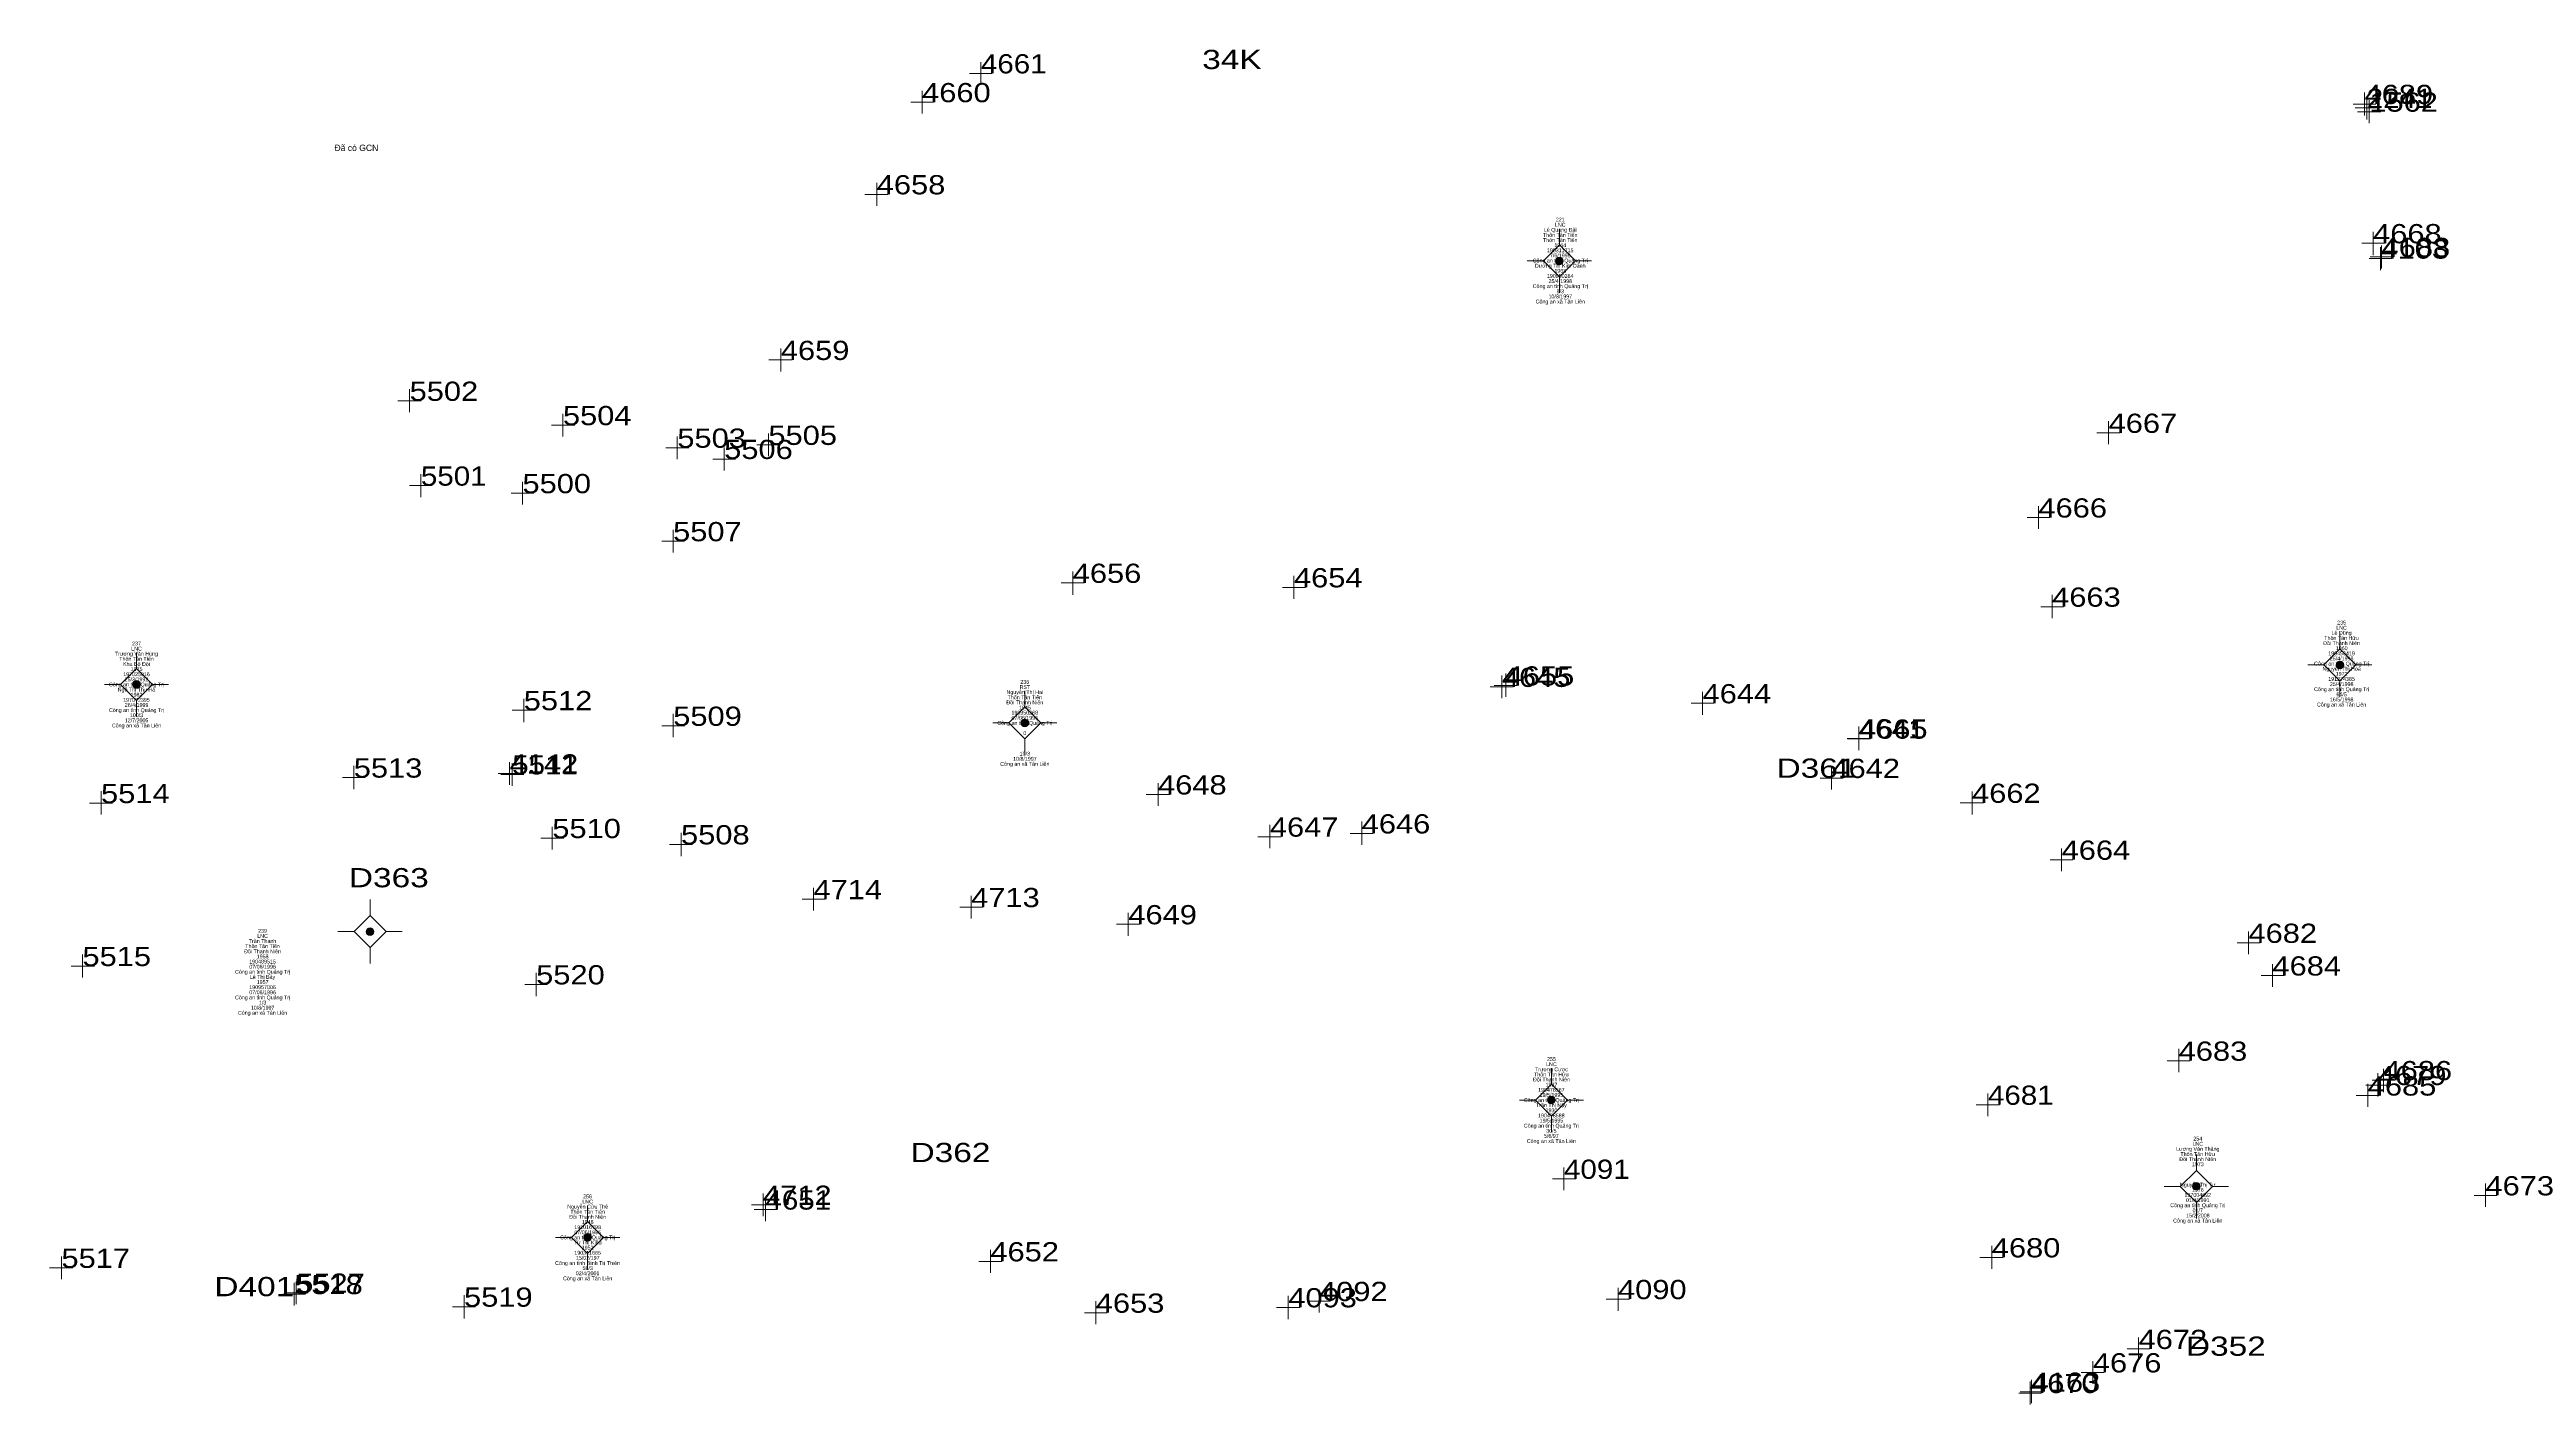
# Model space of a CAD drawing. Header units: metres. Extents: x 548949 to 550221, y 1836732 to 1838051.
# Drawn here: x 549098.8 to 549292.2, y 1837511.9 to 1837617.7 of the extents above; entities that cross this region are included whole.
import ezdxf
from ezdxf.enums import TextEntityAlignment as Align

# ---------------------------------------------------------------- set-up
doc = ezdxf.new("R2010")
doc.units = ezdxf.units.M
doc.header["$LTSCALE"] = 0.12
doc.layers.add('11', color=7, linetype='Continuous', lineweight=13)
doc.layers.add('4', color=7, linetype='Continuous', lineweight=13)
for name, color, linetype in [('15', 7, 'Continuous'), ('16', 7, 'Continuous'), ('5', 7, 'Continuous')]:
    doc.layers.add(name, color=color, linetype=linetype)

msp = doc.modelspace()

# ---------------------------------------------------------------- hatches: boundary and pattern name
at = {"layer": '11'}
for points in [[(549216.9895, 1837601.18, 1), (549216.3895, 1837601.18, 1)], [(549277.9295, 1837569.65, 1), (549277.3295, 1837569.65, 1)], [(549105.9095, 1837568.12, 1), (549105.3095, 1837568.12, 1)], [(549175.2595, 1837565.12, 1), (549174.6595, 1837565.12, 1)], [(549124.1395, 1837548.83, 1), (549123.5395, 1837548.83, 1)], [(549216.3695, 1837535.68, 1), (549215.7695, 1837535.68, 1)], [(549266.7195, 1837528.94, 1), (549266.1195, 1837528.94, 1)], [(549141.1295, 1837524.96, 1), (549140.5295, 1837524.96, 1)]]:
    msp.add_hatch(color=256, dxfattribs=at).paths.add_polyline_path(points)

# ---------------------------------------------------------------- linework, layer by layer
for p, q in [((549216.69, 1837603.68), (549216.69, 1837602.43)), ((549215.44, 1837601.18), (549214.19, 1837601.18)), ((549216.69, 1837599.93), (549216.69, 1837598.68)), ((549219.19, 1837601.18), (549217.94, 1837601.18)), ((549105.61, 1837570.62), (549105.61, 1837569.37)), ((549277.63, 1837572.15), (549277.63, 1837570.9)), ((549276.38, 1837569.65), (549275.13, 1837569.65)), ((549280.13, 1837569.65), (549278.88, 1837569.65)), ((549104.36, 1837568.12), (549103.11, 1837568.12)), ((549105.61, 1837566.87), (549105.61, 1837565.62)), ((549108.11, 1837568.12), (549106.86, 1837568.12)), ((549174.96, 1837567.62), (549174.96, 1837566.37)), ((549277.63, 1837568.4), (549277.63, 1837567.15)), ((549173.71, 1837565.12), (549172.46, 1837565.12)), ((549177.46, 1837565.12), (549176.21, 1837565.12)), ((549174.96, 1837563.87), (549174.96, 1837562.62)), ((549123.84, 1837551.33), (549123.84, 1837550.08)), ((549122.59, 1837548.83), (549121.34, 1837548.83)), ((549123.84, 1837547.58), (549123.84, 1837546.33)), ((549126.34, 1837548.83), (549125.09, 1837548.83)), ((549216.07, 1837538.18), (549216.07, 1837536.93)), ((549214.82, 1837535.68), (549213.57, 1837535.68)), ((549218.57, 1837535.68), (549217.32, 1837535.68)), ((549216.07, 1837534.43), (549216.07, 1837533.18)), ((549266.42, 1837531.44), (549266.42, 1837530.19)), ((549265.17, 1837528.94), (549263.92, 1837528.94)), ((549268.92, 1837528.94), (549267.67, 1837528.94)), ((549140.83, 1837527.46), (549140.83, 1837526.21)), ((549266.42, 1837527.69), (549266.42, 1837526.44)), ((549139.58, 1837524.96), (549138.33, 1837524.96)), ((549143.33, 1837524.96), (549142.08, 1837524.96)), ((549140.83, 1837523.71), (549140.83, 1837522.46))]:
    msp.add_line(p, q, dxfattribs=at)
for points in [[(549216.69, 1837602.43), (549215.44, 1837601.18), (549216.69, 1837599.93), (549217.94, 1837601.18)], [(549277.63, 1837570.9), (549276.38, 1837569.65), (549277.63, 1837568.4), (549278.88, 1837569.65)], [(549105.61, 1837569.37), (549104.36, 1837568.12), (549105.61, 1837566.87), (549106.86, 1837568.12)], [(549174.96, 1837566.37), (549173.71, 1837565.12), (549174.96, 1837563.87), (549176.21, 1837565.12)], [(549123.84, 1837550.08), (549122.59, 1837548.83), (549123.84, 1837547.58), (549125.09, 1837548.83)], [(549216.07, 1837536.93), (549214.82, 1837535.68), (549216.07, 1837534.43), (549217.32, 1837535.68)], [(549266.42, 1837530.19), (549265.17, 1837528.94), (549266.42, 1837527.69), (549267.67, 1837528.94)], [(549140.83, 1837526.21), (549139.58, 1837524.96), (549140.83, 1837523.71), (549142.08, 1837524.96)]]:
    msp.add_lwpolyline(points, close=True, dxfattribs=at)
for centre in [(549216.6895, 1837601.18), (549277.6295, 1837569.65), (549105.6095, 1837568.12), (549174.9595, 1837565.12), (549123.8395, 1837548.83), (549216.0695, 1837535.68), (549266.4195, 1837528.94), (549140.8295, 1837524.96)]:
    msp.add_circle(centre, 0.3, dxfattribs=at)
at = {"layer": '4'}
for p, q in [((549172.42, 1837615.82), (549170.64, 1837615.82)), ((549171.53, 1837614.93), (549171.53, 1837616.71)), ((549167.83, 1837613.57), (549166.05, 1837613.57)), ((549166.94, 1837612.68), (549166.94, 1837614.46)), ((549280.44, 1837613.43), (549278.66, 1837613.43)), ((549280.61, 1837613.12), (549278.83, 1837613.12)), ((549279.55, 1837612.54), (549279.55, 1837614.32)), ((549279.72, 1837612.23), (549279.72, 1837614.01)), ((549279.92, 1837611.94), (549279.92, 1837613.72)), ((549280.81, 1837612.83), (549279, 1837612.83)), ((549163.4, 1837605.49), (549163.4, 1837607.27)), ((549164.29, 1837606.38), (549162.48, 1837606.38)), ((549280.22, 1837601.64), (549280.22, 1837603.45)), ((549281.15, 1837602.56), (549279.33, 1837602.56)), ((549281.68, 1837601.36), (549279.9, 1837601.36)), ((549281.77, 1837601.49), (549279.99, 1837601.49)), ((549280.79, 1837600.47), (549280.79, 1837602.25)), ((549280.88, 1837600.6), (549280.88, 1837602.38)), ((549155.91, 1837592.56), (549155.91, 1837594.34)), ((549156.8, 1837593.45), (549154.98, 1837593.45)), ((549127.82, 1837590.26), (549126, 1837590.26)), ((549126.93, 1837589.37), (549126.93, 1837591.18)), ((549139.82, 1837588.36), (549138.01, 1837588.36)), ((549138.9, 1837587.47), (549138.9, 1837589.25)), ((549259.57, 1837586.87), (549259.57, 1837588.68)), ((549148.72, 1837586.6), (549146.94, 1837586.6)), ((549147.83, 1837585.71), (549147.83, 1837587.49)), ((549151.49, 1837584.83), (549151.49, 1837586.61)), ((549155.83, 1837586.82), (549154.05, 1837586.82)), ((549154.94, 1837585.93), (549154.94, 1837587.71)), ((549260.46, 1837587.76), (549258.64, 1837587.76)), ((549127.81, 1837582.75), (549127.81, 1837584.53)), ((549135.74, 1837582.16), (549135.74, 1837583.94)), ((549152.38, 1837585.72), (549150.6, 1837585.72)), ((549128.7, 1837583.64), (549126.92, 1837583.64)), ((549136.63, 1837583.05), (549134.85, 1837583.05)), ((549254.09, 1837580.26), (549254.09, 1837582.04)), ((549147.5, 1837578.41), (549147.5, 1837580.19)), ((549254.98, 1837581.15), (549253.2, 1837581.15)), ((549148.39, 1837579.3), (549146.61, 1837579.3)), ((549178.7, 1837575.12), (549178.7, 1837576.94)), ((549195.97, 1837574.81), (549195.97, 1837576.59)), ((549179.59, 1837576.05), (549177.81, 1837576.05)), ((549196.86, 1837575.7), (549195.08, 1837575.7)), ((549255.16, 1837573.3), (549255.16, 1837575.12)), ((549256.05, 1837574.19), (549254.27, 1837574.19)), ((549212.2, 1837567.04), (549212.2, 1837568.82)), ((549212.5, 1837567.15), (549212.5, 1837568.97)), ((549135.84, 1837565.18), (549135.84, 1837567)), ((549213.09, 1837567.93), (549211.28, 1837567.93)), ((549213.39, 1837568.04), (549211.61, 1837568.04)), ((549228.76, 1837566.65), (549226.98, 1837566.65)), ((549227.87, 1837565.76), (549227.87, 1837567.54)), ((549136.76, 1837566.11), (549134.95, 1837566.11)), ((549148.4, 1837564.89), (549146.62, 1837564.89)), ((549147.51, 1837564), (549147.51, 1837565.82)), ((549240.06, 1837563.02), (549240.06, 1837564.84)), ((549240.08, 1837563), (549240.08, 1837564.78)), ((549240.98, 1837563.91), (549239.17, 1837563.91)), ((549240.97, 1837563.89), (549239.19, 1837563.89)), ((549123.46, 1837560.85), (549121.68, 1837560.85)), ((549122.57, 1837559.96), (549122.57, 1837561.78)), ((549135.63, 1837561.17), (549133.85, 1837561.17)), ((549135.86, 1837561.1), (549134.05, 1837561.1)), ((549134.74, 1837560.28), (549134.74, 1837562.06)), ((549134.94, 1837560.21), (549134.94, 1837561.99)), ((549238.86, 1837560.82), (549237.04, 1837560.82)), ((549237.93, 1837559.93), (549237.93, 1837561.74)), ((549103.73, 1837558.86), (549101.95, 1837558.86)), ((549102.84, 1837557.97), (549102.84, 1837559.78)), ((549186.25, 1837559.53), (549184.44, 1837559.53)), ((549185.36, 1837558.64), (549185.36, 1837560.42)), ((549249.8, 1837558.88), (549247.98, 1837558.88)), ((549248.91, 1837557.96), (549248.91, 1837559.77)), ((549138.07, 1837555.24), (549138.07, 1837557.02)), ((549194.09, 1837555.35), (549194.09, 1837557.16)), ((549201.26, 1837555.6), (549201.26, 1837557.42)), ((549138.97, 1837556.13), (549137.18, 1837556.13)), ((549149.01, 1837555.64), (549147.23, 1837555.64)), ((549148.12, 1837554.72), (549148.12, 1837556.53)), ((549194.98, 1837556.24), (549193.16, 1837556.24)), ((549202.15, 1837556.49), (549200.37, 1837556.49)), ((549255.9, 1837553.55), (549255.9, 1837555.33)), ((549256.79, 1837554.44), (549255.01, 1837554.44)), ((549159.35, 1837551.36), (549157.57, 1837551.36)), ((549158.46, 1837550.47), (549158.46, 1837552.25)), ((549170.77, 1837549.85), (549170.77, 1837551.63)), ((549171.7, 1837550.74), (549169.88, 1837550.74)), ((549183.93, 1837549.4), (549182.12, 1837549.4)), ((549183.04, 1837548.51), (549183.04, 1837550.29)), ((549271.39, 1837547.95), (549269.6, 1837547.95)), ((549270.49, 1837547.06), (549270.49, 1837548.84)), ((549102.32, 1837546.14), (549100.5, 1837546.14)), ((549101.39, 1837545.25), (549101.39, 1837547.03)), ((549136.81, 1837543.78), (549136.81, 1837545.6)), ((549273.28, 1837545.4), (549271.47, 1837545.4)), ((549272.36, 1837544.51), (549272.36, 1837546.29)), ((549137.7, 1837544.71), (549135.92, 1837544.71)), ((549265.04, 1837537.86), (549265.04, 1837539.68)), ((549265.93, 1837538.75), (549264.15, 1837538.75)), ((549280.59, 1837535.96), (549280.59, 1837537.78)), ((549281.03, 1837536.3), (549281.03, 1837538.12)), ((549250.15, 1837534.42), (549250.15, 1837536.2)), ((549280.69, 1837536.03), (549278.91, 1837536.03)), ((549281.48, 1837536.85), (549279.66, 1837536.85)), ((549279.8, 1837535.14), (549279.8, 1837536.96)), ((549281.92, 1837537.23), (549280.14, 1837537.23)), ((549251.04, 1837535.31), (549249.22, 1837535.31)), ((549217.05, 1837528.64), (549217.05, 1837530.42)), ((549154.52, 1837526.61), (549154.52, 1837528.39)), ((549154.71, 1837526.24), (549154.71, 1837528.02)), ((549217.98, 1837529.53), (549216.16, 1837529.53)), ((549289.88, 1837528.24), (549288.1, 1837528.24)), ((549288.99, 1837527.35), (549288.99, 1837529.16)), ((549155.44, 1837527.5), (549153.63, 1837527.5)), ((549155.6, 1837527.13), (549153.82, 1837527.13)), ((549172.27, 1837522.2), (549172.27, 1837523.99)), ((549250.45, 1837522.51), (549250.45, 1837524.29)), ((549100.64, 1837522.58), (549098.82, 1837522.58)), ((549099.75, 1837521.69), (549099.75, 1837523.47)), ((549173.16, 1837523.09), (549171.38, 1837523.09)), ((549251.34, 1837523.4), (549249.52, 1837523.4)), ((549118.81, 1837520.53), (549117.03, 1837520.53)), ((549119, 1837520.64), (549117.19, 1837520.64)), ((549117.92, 1837519.64), (549117.92, 1837521.42)), ((549118.08, 1837519.75), (549118.08, 1837521.53)), ((549131.18, 1837518.62), (549131.18, 1837520.44)), ((549195.53, 1837518.58), (549195.53, 1837520.39)), ((549197.93, 1837519.1), (549197.93, 1837520.88)), ((549222.16, 1837520.14), (549220.34, 1837520.14)), ((549221.27, 1837519.22), (549221.27, 1837521.03)), ((549132.07, 1837519.55), (549130.29, 1837519.55)), ((549181.39, 1837519.08), (549179.61, 1837519.08)), ((549180.5, 1837518.19), (549180.5, 1837519.97)), ((549196.42, 1837519.5), (549194.6, 1837519.5)), ((549198.82, 1837519.99), (549197.04, 1837519.99)), ((549262.8, 1837516.25), (549261.02, 1837516.25)), ((549261.91, 1837515.32), (549261.91, 1837517.14)), ((549259.23, 1837514.42), (549257.42, 1837514.42)), ((549258.34, 1837513.53), (549258.34, 1837515.31)), ((549254.33, 1837512.81), (549252.55, 1837512.81)), ((549254.48, 1837512.91), (549252.67, 1837512.91)), ((549253.44, 1837511.92), (549253.44, 1837513.7)), ((549253.56, 1837512.02), (549253.56, 1837513.84))]:
    msp.add_line(p, q, dxfattribs=at)

# ---------------------------------------------------------------- texts
at = {"layer": '15'}
for s, p in [('Thôn Tân Tiến', (549216.76, 1837603.06)), ('Lê Quang Đãi', (549216.755, 1837603.46)), ('Công an tỉnh Quảng Trị', (549216.765, 1837601.06)), ('Thôn Tân Tiến', (549216.76, 1837602.66)), ('190311715', (549216.755, 1837601.86)), ('Công an tỉnh Quảng Trị', (549216.765, 1837599.06)), ('Dương Thị Kim Oanh', (549216.76, 1837600.66)), ('190950284', (549216.755, 1837599.86)), ('25/4/1998', (549216.765, 1837599.46)), ('Công an xã Tân Liên', (549216.76, 1837597.86)), ('10/8/1997', (549216.765, 1837598.26)), ('Trương Văn Hùng', (549105.605, 1837570.37)), ('Đồi Thanh Niên', (549277.76, 1837571.2)), ('Thôn Tân Hữu', (549277.755, 1837571.6)), ('190456419', (549277.755, 1837570.4)), ('Thôn Tân Tiến', (549105.61, 1837569.97)), ('Khu Bộ Đội', (549105.61, 1837569.57)), ('Công an tỉnh Quảng Trị', (549277.765, 1837569.6)), ('Nguyễn Thị Hòa', (549277.76, 1837569.2)), ('191274385', (549277.755, 1837568.4)), ('25/4/1998', (549277.765, 1837570)), ('Công an tỉnh Quảng Trị', (549105.615, 1837567.97)), ('Ngô Thị Thu Hà', (549105.605, 1837567.57)), ('197072395', (549105.605, 1837566.77)), ('26/4/1999', (549105.615, 1837566.37)), ('Đồi Thanh Niên', (549174.96, 1837566.57)), ('Nguyễn Thị Hai', (549174.96, 1837567.37)), ('Thôn Tân Tiến', (549174.96, 1837566.97)), ('RST', (549174.965, 1837567.77)), ('Công an tỉnh Quảng Trị', (549277.765, 1837567.6)), ('Công an xã Tân Liên', (549277.76, 1837566.4)), ('25/4/1998', (549277.765, 1837568)), ('16/5/1998', (549277.765, 1837566.8)), ('Công an tỉnh Quảng Trị', (549105.615, 1837565.97)), ('Công an xã Tân Liên', (549105.61, 1837564.77)), ('12/7/2005', (549105.615, 1837565.17)), ('Công an tỉnh Quảng Trị', (549174.965, 1837564.97)), ('190950268', (549174.955, 1837565.77)), ('Công an xã Tân Liên', (549174.96, 1837561.77)), ('10/8/1997', (549174.965, 1837562.17)), ('Đồi Thanh Niên', (549115.45, 1837547.14)), ('Thôn Tân Tiến', (549115.45, 1837547.54)), ('Trần Thanh', (549115.45, 1837547.94)), ('Công an tỉnh Quảng Trị', (549115.455, 1837545.54)), ('190489515', (549115.445, 1837546.34)), ('Lê Thị Bảy', (549115.445, 1837545.14)), ('Công an tỉnh Quảng Trị', (549115.455, 1837543.54)), ('Công an xã Tân Liên', (549115.45, 1837542.34)), ('10/8/1997', (549115.455, 1837542.74)), ('Thôn Tân Hữu', (549216.065, 1837537.53)), ('Trương Cược', (549216.07, 1837537.93)), ('Công an tỉnh Quảng Trị', (549216.075, 1837535.53)), ('Đồi Thanh Niên', (549216.07, 1837537.13)), ('190478567', (549216.065, 1837536.33)), ('19/5/1995', (549216.075, 1837535.93)), ('Công an tỉnh Quảng Trị', (549216.075, 1837533.53)), ('Trần Thị Nậy', (549216.07, 1837535.13)), ('190478588', (549216.065, 1837534.33)), ('19/5/1995', (549216.075, 1837533.93)), ('Công an xã Tân Liên', (549216.07, 1837532.33)), ('Lương Văn Thăng', (549266.535, 1837531.72)), ('Đồi Thanh Niên', (549266.53, 1837530.92)), ('Thôn Tân Hữu', (549266.525, 1837531.32)), ('Nguyễn Thị Tư', (549266.525, 1837528.92)), ('Nguyễn Cửu Thế', (549140.83, 1837527.21)), ('Đồi Thanh Niên', (549140.83, 1837526.41)), ('Thôn Tân Tiến', (549140.83, 1837526.81)), ('191016798', (549140.825, 1837525.61)), ('Công an tỉnh Quảng Trị', (549266.535, 1837527.32)), ('Công an xã Tân Liên', (549266.53, 1837526.12)), ('15/2/2008', (549266.535, 1837526.52)), ('Công an tỉnh Quảng Trị', (549140.835, 1837524.81)), ('Từ Thị Kiều', (549140.835, 1837524.41)), ('Công an tỉnh Bình Trị Thiên', (549140.825, 1837522.81)), ('190311665', (549140.825, 1837523.61)), ('15/02/197', (549140.835, 1837523.21)), ('Công an xã Tân Liên', (549140.83, 1837521.61))]:
    msp.add_text(s, height=0.3, dxfattribs=at).set_placement(p, align=Align.CENTER)
for s, width, p in [('LNC', 0.95, (549216.76, 1837603.86)), ('221', 0.85, (549216.76, 1837604.26)), ('7/6/1996', 0.95, (549216.76, 1837601.46)), ('1964', 0.95, (549216.765, 1837602.26)), ('1968', 0.95, (549216.765, 1837600.26)), ('9/3', 0.95, (549216.765, 1837598.66)), ('Lê Dũng', 0.95, (549277.76, 1837572)), ('LNC', 0.95, (549277.76, 1837572.4)), ('235', 0.95, (549277.76, 1837572.8)), ('LNC', 0.95, (549105.61, 1837570.77)), ('237', 0.95, (549105.61, 1837571.17)), ('1960', 0.95, (549277.765, 1837570.8)), ('197025016', 0.95, (549105.61, 1837568.77)), ('25/3/1992', 0.95, (549105.61, 1837568.37)), ('1975', 0.95, (549105.615, 1837569.17)), ('236', 0.95, (549174.955, 1837568.17)), ('1972', 0.95, (549277.76, 1837568.8)), ('1982', 0.95, (549105.61, 1837567.17)), ('64/5', 0.95, (549277.76, 1837567.2)), ('100/3', 0.95, (549105.61, 1837565.57)), ('07/06/1996', 0.95, (549174.96, 1837565.37)), ('1945', 0.95, (549174.965, 1837566.17)), ('10/3', 0.95, (549174.96, 1837562.57)), ('0', 0.9, (549174.96, 1837564.17)), ('LNC', 0.95, (549115.45, 1837548.34)), ('239', 0.95, (549115.45, 1837548.74)), ('07/06/1996', 0.95, (549115.45, 1837545.94)), ('1958', 0.95, (549115.455, 1837546.74)), ('07/06/1996', 0.95, (549115.45, 1837543.94)), ('190957006', 0.95, (549115.45, 1837544.34)), ('1957', 0.95, (549115.455, 1837544.74)), ('1/3', 0.95, (549115.455, 1837543.14)), ('LNC', 0.95, (549216.07, 1837538.33)), ('255', 0.95, (549216.07, 1837538.73)), ('1937', 0.95, (549216.075, 1837536.73)), ('1930', 0.95, (549216.075, 1837534.73)), ('5/6/97', 0.95, (549216.065, 1837532.73)), ('30/5', 0.95, (549216.07, 1837533.13)), ('LNC', 0.95, (549266.53, 1837532.12)), ('254', 0.95, (549266.53, 1837532.52)), ('1973', 0.95, (549266.535, 1837530.52)), ('LNC', 0.95, (549140.83, 1837527.61)), ('256', 0.95, (549140.825, 1837528.01)), ('197004692', 0.95, (549266.53, 1837528.12)), ('01/4/1991', 0.95, (549266.525, 1837527.72)), ('1976', 0.95, (549266.53, 1837528.52)), ('1946', 0.95, (549140.83, 1837526.01)), ('01/7', 0.95, (549266.53, 1837526.92)), ('07/06/1996', 0.95, (549140.83, 1837525.21)), ('1952', 0.95, (549140.83, 1837524.01)), ('02/4/2001', 0.95, (549140.825, 1837522.01)), ('58/3', 0.95, (549140.83, 1837522.41))]:
    msp.add_text(s, height=0.3, dxfattribs=dict(at, width=width)).set_placement(p, align=Align.CENTER)
at = {"layer": '16'}
msp.add_text('Đã có GCN', height=0.5, dxfattribs=at).set_placement((549122.775, 1837609.76), align=Align.CENTER)
at = {"layer": '5'}
for s, width, p in [('4661', 1.15, (549171.53, 1837615.82)), ('34K ', 1.3, (549188.81, 1837616.16)), ('4660', 1.2, (549166.94, 1837613.57)), ('4689', 1.2, (549279.55, 1837613.43)), ('2241', 1.15, (549279.72, 1837613.12)), ('1562', 1.2, (549279.92, 1837612.83)), ('4658', 1.2, (549163.4, 1837606.38)), ('4668', 1.2, (549280.22, 1837602.56)), ('4103', 1.2, (549280.79, 1837601.36)), ('4688', 1.2, (549280.88, 1837601.49)), ('4659', 1.2, (549155.91, 1837593.45)), ('5502', 1.2, (549126.93, 1837590.26)), ('5504', 1.2, (549138.9, 1837588.36)), ('5503', 1.2, (549147.83, 1837586.6)), ('5505', 1.2, (549154.94, 1837586.82)), ('4667', 1.2, (549259.57, 1837587.76)), ('5506', 1.2, (549151.49, 1837585.72)), ('5501', 1.15, (549127.81, 1837583.64)), ('5500', 1.2, (549135.74, 1837583.05)), ('4666', 1.2, (549254.09, 1837581.15)), ('5507', 1.2, (549147.5, 1837579.3)), ('4656', 1.2, (549178.7, 1837576.05)), ('4654', 1.2, (549195.97, 1837575.7)), ('4663', 1.2, (549255.16, 1837574.19)), ('4645', 1.2, (549212.2, 1837567.93)), ('4655', 1.2, (549212.5, 1837568.04)), ('5512', 1.2, (549135.84, 1837566.11)), ('4644', 1.2, (549227.87, 1837566.65)), ('5509', 1.2, (549147.51, 1837564.89)), ('4641', 1.15, (549240.06, 1837563.91)), ('4665', 1.2, (549240.08, 1837563.89)), ('4142', 1.2, (549134.74, 1837561.17)), ('5513', 1.2, (549122.57, 1837560.85)), ('5511', 1.15, (549134.94, 1837561.1)), ('4648', 1.2, (549185.36, 1837559.53)), ('D361 ', 1.3, (549233.65, 1837560.84)), ('4642', 1.2, (549237.93, 1837560.82)), ('5514', 1.2, (549102.84, 1837558.86)), ('4662', 1.2, (549248.91, 1837558.88)), ('5510', 1.2, (549138.07, 1837556.13)), ('5508', 1.2, (549148.12, 1837555.64)), ('4647', 1.2, (549194.09, 1837556.24)), ('4646', 1.2, (549201.26, 1837556.49)), ('4664', 1.2, (549255.9, 1837554.44)), ('D363 ', 1.3, (549122.19, 1837552.29)), ('4714', 1.2, (549158.46, 1837551.36)), ('4713', 1.2, (549170.77, 1837550.74)), ('4649', 1.2, (549183.04, 1837549.4)), ('4682', 1.2, (549270.49, 1837547.95)), ('5515', 1.2, (549101.39, 1837546.14)), ('5520', 1.2, (549136.81, 1837544.71)), ('4684', 1.2, (549272.36, 1837545.4)), ('4683', 1.2, (549265.04, 1837538.75)), ('4685', 1.2, (549279.8, 1837536.03)), ('4679', 1.2, (549280.59, 1837536.85)), ('4686', 1.2, (549281.03, 1837537.23)), ('4681', 1.15, (549250.15, 1837535.31)), ('D362 ', 1.3, (549166.04, 1837530.84)), ('4091', 1.15, (549217.05, 1837529.53)), ('4712', 1.2, (549154.52, 1837527.5)), ('4651', 1.15, (549154.71, 1837527.13)), ('4673', 1.2, (549288.99, 1837528.24)), ('5517', 1.2, (549099.75, 1837522.58)), ('4652', 1.2, (549172.27, 1837523.09)), ('4680', 1.2, (549250.45, 1837523.4)), ('5518', 1.2, (549117.92, 1837520.53)), ('5527', 1.2, (549118.08, 1837520.64)), ('D401 ', 1.3, (549111.69, 1837520.37)), ('5519', 1.2, (549131.18, 1837519.55)), ('4653', 1.2, (549180.5, 1837519.08)), ('4093', 1.2, (549195.53, 1837519.5)), ('4092', 1.2, (549197.93, 1837519.99)), ('4090', 1.2, (549221.27, 1837520.14)), ('4672', 1.2, (549261.91, 1837516.25)), ('D352 ', 1.3, (549265.61, 1837515.72)), ('4670', 1.2, (549253.44, 1837512.81)), ('4163', 1.2, (549253.56, 1837512.91)), ('4676', 1.2, (549258.34, 1837514.42))]:
    msp.add_text(s, height=1.5, dxfattribs=dict(at, width=width)).set_placement(p)

doc.saveas('drawing.dxf')
